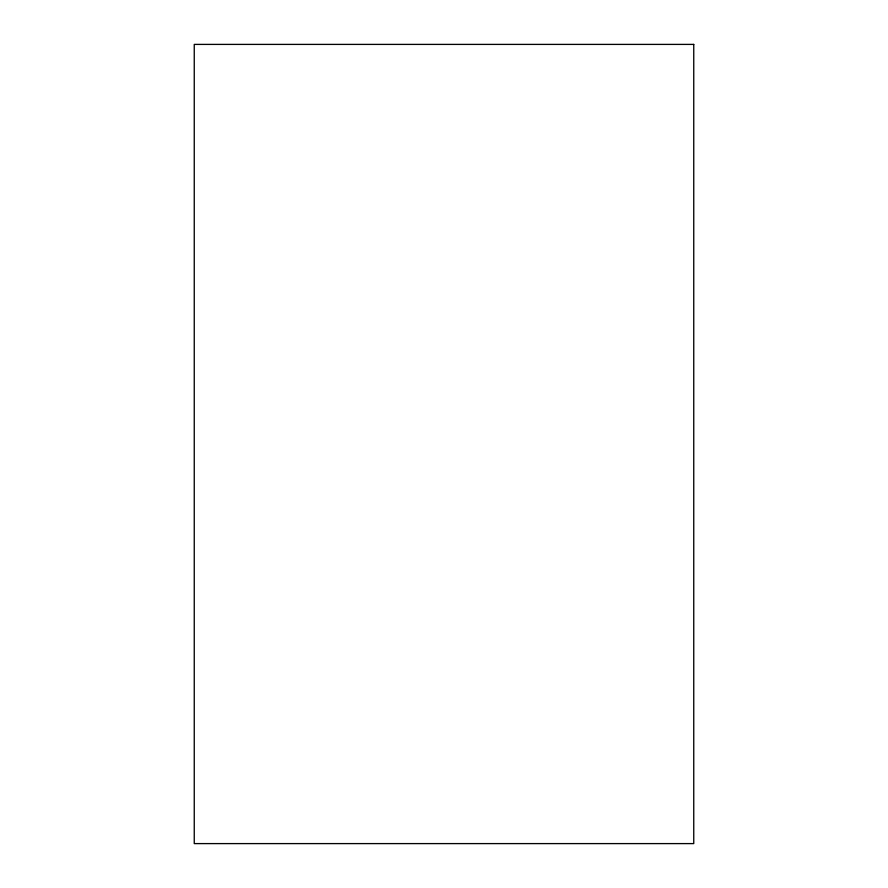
<?xml version="1.0" encoding="UTF-8"?>
<svg xmlns="http://www.w3.org/2000/svg" width="888" height="888" viewBox="0 0 888 888"><rect width="100%" height="100%" fill="white"/><g stroke="black" fill="none" stroke-linecap="round" stroke-linejoin="round"><path stroke-width="1.33" d="M693.75 44.4L194.25 44.4L194.25 843.6L693.75 843.6L693.75 44.4"/></g></svg>
